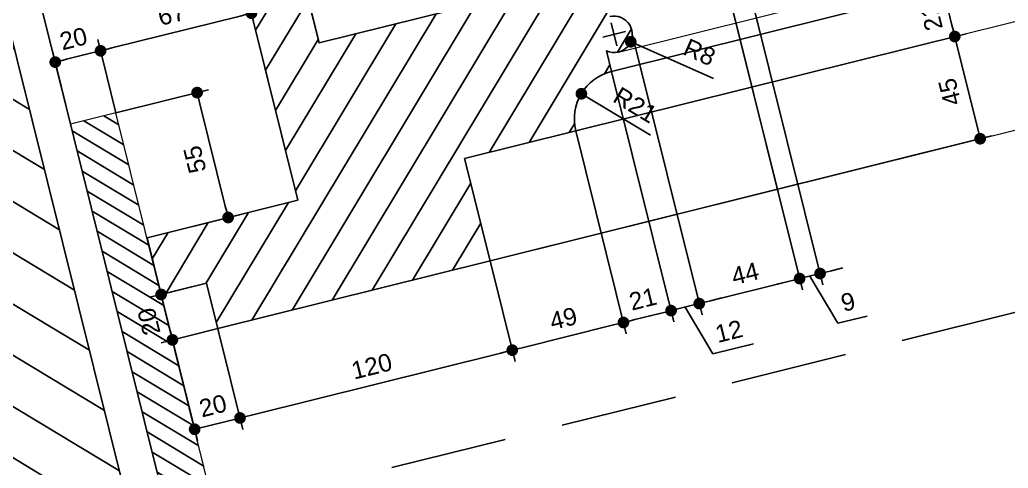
# Model space of a CAD drawing. Header units: inches. Extents: x 252212 to 296477, y 417293 to 492071.
# Drawn here: x 288846.7 to 289269.5, y 489753.6 to 489945.2 of the extents above; entities that cross this region are included whole.
import ezdxf

# ---------------------------------------------------------------- set-up
doc = ezdxf.new("R2010")
doc.units = ezdxf.units.IN
doc.header["$MEASUREMENT"] = 0
doc.linetypes.add('HIDDEN', pattern=[0.375, 0.25, -0.125])
for name, color, linetype in [('8', 8, 'Continuous'), ('CQ spot detail elevation', 1, 'Continuous'), ('gypsum', 31, 'Continuous'), ('Layer1', 1, 'Continuous'), ('Layer3', 7, 'Continuous'), ('Layer7', 8, 'Continuous')]:
    doc.layers.add(name, color=color, linetype=linetype)
doc.layers.add('GRC', color=41, linetype='Continuous', lineweight=0)
doc.styles.get("Standard").update_dxf_attribs({"font": 'arial.ttf'})
doc.dimstyles.new('chester 5', dxfattribs={"dimscale": 0.05, "dimtxt": 150, "dimasz": 100, "dimexe": 100, "dimexo": 0, "dimgap": 80, "dimtad": 1, "dimdec": 0, "dimzin": 0, "dimdsep": 46, "dimtxsty": 'Standard', "dimblk": 'DOT', "dimcen": 100, "dimclrd": 1, "dimclre": 1, "dimclrt": 3, "dimadec": 0, "dimazin": 0, "dimtfac": 1, "dimtdec": 0, "dimtofl": 0, "dimtmove": 0, "dimatfit": 3, "dimfxl": 1, "dimtolj": 1, "dimtzin": 0, "dimlwd": -1, "dimarcsym": 0})

# ---------------------------------------------------------------- blocks, each defined once
blk = doc.blocks.new('_Dot')
at = {"color": 0, "linetype": 'ByBlock', "lineweight": -2}
blk.add_line((-0.5, 0), (-1, 0), dxfattribs=at)
at = {"color": 0, "linetype": 'ByBlock', "const_width": 0.5}
blk.add_lwpolyline([(-0.25, 0, 1), (0.25, 0, 1)], format="xyb", close=True, dxfattribs=at)
blk = doc.blocks.new('*D291')
at = {"color": 1, "lineweight": -2, "ltscale": 0.1, "transparency": 16777216}
for p, q in [((288887.850545457, 489905.487671127), (288880.0523021229, 489936.831306314)), ((288868.4422201366, 489900.6589126676), (288860.6439768025, 489932.0025478547))]:
    blk.add_line(p, q, dxfattribs=at)
at = {"color": 1, "ltscale": 0.1, "transparency": 16777216}
blk.add_line((288866.7032477475, 489928.3576561394), (288876.4074104077, 489930.7720353691), dxfattribs=at)
at = {"layer": 'Defpoints', "color": 0, "ltscale": 0.1, "transparency": 16777216}
for p in [(288881.2594917378, 489931.9792249839), (288887.850545457, 489905.487671127, -2.210991648221889e-07), (288868.4422201366, 489900.6589126676, -2.210991648221889e-07)]:
    blk.add_point(p, dxfattribs=at)
at = {"color": 1, "ltscale": 0.1, "transparency": 16777216, "xscale": 5, "yscale": 5, "zscale": 5}
for p, rotation in [((288881.2594917378, 489931.9792249839), 13.9714232829857), ((288861.8511664174, 489927.1504665245), 193.9714232829857)]:
    blk.add_blockref('_Dot', p, dxfattribs=dict(at, rotation=rotation))
at = {"color": 3, "ltscale": 0.1, "transparency": 16777216, "insert": (288869.6650397732, 489937.1625233104), "char_height": 7.5, "attachment_point": 5, "rotation": 13.971423282985718}
blk.add_mtext('\\A1;20', dxfattribs=at)
blk = doc.blocks.new('*D292')
at = {"color": 1, "lineweight": -2, "ltscale": 0.1, "transparency": 16777216}
for p, q in [((288965.6702961042, 489868.1714406142), (288944.5927458407, 489952.8888593705)), ((288887.8505454571, 489905.487671127), (288880.052302123, 489936.831306314))]:
    blk.add_line(p, q, dxfattribs=at)
at = {"color": 1, "ltscale": 0.1, "transparency": 16777216}
blk.add_line((288886.111573068, 489933.1864145987), (288940.9478541254, 489946.8295884255), dxfattribs=at)
at = {"layer": 'Defpoints', "color": 0, "ltscale": 0.1, "transparency": 16777216}
for p in [(288945.7999354555, 489948.0367780403), (288887.8505454571, 489905.487671127, -2.210991648221889e-07), (288965.6702961042, 489868.1714406142, -1.334850639522189e-06)]:
    blk.add_point(p, dxfattribs=at)
at = {"color": 1, "ltscale": 0.1, "transparency": 16777216, "xscale": 5, "yscale": 5, "zscale": 5}
for p, rotation in [((288945.7999354555, 489948.0367780403), 13.9714232829857), ((288881.2594917379, 489931.9792249838), 193.9714232829857)]:
    blk.add_blockref('_Dot', p, dxfattribs=dict(at, rotation=rotation))
at = {"color": 3, "ltscale": 0.1, "transparency": 16777216, "insert": (288911.6394242922, 489947.6056790683), "char_height": 7.5, "attachment_point": 5, "rotation": 13.971423282985718}
blk.add_mtext('\\A1;67', dxfattribs=at)
blk = doc.blocks.new('*D293')
at = {"color": 1, "lineweight": -2, "ltscale": 0.1, "transparency": 16777216}
for p, q in [((288926.5740826541, 489832.6822137124), (288942.1121960119, 489770.229564351)), ((288907.1658039574, 489827.8534668531), (288922.7039173152, 489765.4008174915))]:
    blk.add_line(p, q, dxfattribs=at)
at = {"color": 1, "ltscale": 0.1, "transparency": 16777216}
blk.add_line((288926.3488090305, 489771.4600884364), (288936.052925067, 489773.8744560662), dxfattribs=at)
at = {"layer": 'Defpoints', "color": 0, "ltscale": 0.1, "transparency": 16777216}
for p in [(288926.5740826541, 489832.6822137124, -1.334850639522189e-06), (288907.1658039574, 489827.8534668531, -2.210991648221889e-07), (288940.905006397, 489775.0816456811)]:
    blk.add_point(p, dxfattribs=at)
at = {"color": 1, "ltscale": 0.1, "transparency": 16777216, "xscale": 5, "yscale": 5, "zscale": 5}
for p, rotation in [((288940.905006397, 489775.0816456811), 13.9714232829857), ((288921.4967277004, 489770.2528988216), 193.9714232829857)]:
    blk.add_blockref('_Dot', p, dxfattribs=dict(at, rotation=rotation))
at = {"color": 3, "ltscale": 0.1, "transparency": 16777216, "insert": (288929.3105777443, 489780.2649498075), "char_height": 7.5, "attachment_point": 5, "rotation": 13.971423282985718}
blk.add_mtext('\\A1;20', dxfattribs=at)
blk = doc.blocks.new('*D294')
at = {"color": 1, "lineweight": -2, "ltscale": 0.1, "transparency": 16777216}
for p, q in [((289047.8606255115, 489842.2483127709), (289058.5699655898, 489799.2040482967)), ((288926.5740826541, 489832.6822137124), (288942.1121987836, 489770.2295532108))]:
    blk.add_line(p, q, dxfattribs=at)
at = {"color": 1, "ltscale": 0.1, "transparency": 16777216}
blk.add_line((288945.7570904988, 489776.2888241557), (289052.5106946449, 489802.8489400119), dxfattribs=at)
at = {"layer": 'Defpoints', "color": 0, "ltscale": 0.1, "transparency": 16777216}
for p in [(289047.8606255115, 489842.2483127709, -1.334850639522189e-06), (288926.5740826541, 489832.6822137124, -1.334850639522189e-06), (289057.3627759749, 489804.0561296268)]:
    blk.add_point(p, dxfattribs=at)
at = {"color": 1, "ltscale": 0.1, "transparency": 16777216, "xscale": 5, "yscale": 5, "zscale": 5}
for p, rotation in [((289057.3627759749, 489804.0561296268), 13.9714232829857), ((288940.9050091687, 489775.0816345409), 193.9714232829857)]:
    blk.add_blockref('_Dot', p, dxfattribs=dict(at, rotation=rotation))
at = {"color": 3, "ltscale": 0.1, "transparency": 16777216, "insert": (288997.2436032674, 489797.16655964), "char_height": 7.5, "attachment_point": 5, "rotation": 13.971423282985718}
blk.add_mtext('\\A1;120', dxfattribs=at)
blk = doc.blocks.new('*D295')
at = {"color": 1, "lineweight": -2, "ltscale": 0.1, "transparency": 16777216}
for p, q in [((289084.5465232392, 489897.7466700586), (289106.1203626248, 489811.0345065221)), ((289047.8606255115, 489842.2483127709), (289058.5699655898, 489799.2040482967))]:
    blk.add_line(p, q, dxfattribs=at)
at = {"color": 1, "ltscale": 0.1, "transparency": 16777216}
blk.add_line((289062.2148573051, 489805.2633192416), (289100.0610916798, 489814.6793982374), dxfattribs=at)
at = {"layer": 'Defpoints', "color": 0, "ltscale": 0.1, "transparency": 16777216}
for p in [(289084.5465232392, 489897.7466700586, -1.334850639522189e-06), (289047.8606255115, 489842.2483127709, -1.334850639522189e-06), (289104.9131730099, 489815.8865878521)]:
    blk.add_point(p, dxfattribs=at)
at = {"color": 1, "ltscale": 0.1, "transparency": 16777216, "xscale": 5, "yscale": 5, "zscale": 5}
for p, rotation in [((289104.9131730099, 489815.8865878521), 13.9714232829857), ((289057.3627759749, 489804.0561296268), 193.9714232829857)]:
    blk.add_blockref('_Dot', p, dxfattribs=dict(at, rotation=rotation))
at = {"color": 3, "ltscale": 0.1, "transparency": 16777216, "insert": (289079.247685188, 489817.5690362956), "char_height": 7.5, "attachment_point": 5, "rotation": 13.971423282985718}
blk.add_mtext('\\A1;49', dxfattribs=at)
blk = doc.blocks.new('*D296')
at = {"color": 1, "lineweight": -2, "ltscale": 0.1, "transparency": 16777216}
for p, q in [((289099.8550684435, 489923.1956080272), (289126.4991042112, 489816.1047029044)), ((289084.5465232392, 489897.7466700586), (289106.1203626248, 489811.0345065221))]:
    blk.add_line(p, q, dxfattribs=at)
at = {"color": 1, "ltscale": 0.1, "transparency": 16777216}
blk.add_line((289109.7652543401, 489817.093777467), (289120.4398332663, 489819.7495946197), dxfattribs=at)
at = {"layer": 'Defpoints', "color": 0, "ltscale": 0.1, "transparency": 16777216}
for p in [(289099.8550684435, 489923.1956080272, -1.334850639522189e-06), (289084.5465232392, 489897.7466700586, -1.334850639522189e-06), (289125.2919145964, 489820.9567842345)]:
    blk.add_point(p, dxfattribs=at)
at = {"color": 1, "ltscale": 0.1, "transparency": 16777216, "xscale": 5, "yscale": 5, "zscale": 5}
for p, rotation in [((289125.2919145964, 489820.9567842345), 13.9714232829857), ((289104.9131730099, 489815.8865878521), 193.9714232829857)]:
    blk.add_blockref('_Dot', p, dxfattribs=dict(at, rotation=rotation))
at = {"color": 3, "ltscale": 0.1, "transparency": 16777216, "insert": (289113.2276943387, 489825.9573059425), "char_height": 7.5, "attachment_point": 5, "rotation": 13.971423282985718}
blk.add_mtext('\\A1;21', dxfattribs=at)
blk = doc.blocks.new('*D297')
at = {"color": 1, "lineweight": -2, "ltscale": 0.1, "transparency": 16777216}
for p, q in [((289108.7155288517, 489939.0268378335), (289138.5522508051, 489819.1035053573)), ((289099.8550684433, 489923.1956080272), (289126.4991042111, 489816.1047029044))]:
    blk.add_line(p, q, dxfattribs=at)
at = {"color": 1, "ltscale": 0.1, "transparency": 16777216}
for p, q in [((289125.2919145963, 489820.9567842345), (289137.3450611903, 489823.9555866874)), ((289142.1971425203, 489825.1627763022), (289147.0492238505, 489826.369965917)), ((289120.4398332662, 489819.7495946196), (289115.5877519361, 489818.5424050048)), ((289131.3184878933, 489822.4561854609), (289143.1925313935, 489802.4346751703)), ((289143.1925313935, 489802.4346751703), (289160.6219621524, 489806.7710880152))]:
    blk.add_line(p, q, dxfattribs=at)
at = {"layer": 'Defpoints', "color": 0, "ltscale": 0.1, "transparency": 16777216}
for p in [(289108.7155288517, 489939.0268378335, -1.334850639522189e-06), (289099.8550684433, 489923.1956080272, -1.334850639522189e-06), (289137.3450611903, 489823.9555866874)]:
    blk.add_point(p, dxfattribs=at)
at = {"color": 1, "ltscale": 0.1, "transparency": 16777216, "xscale": 5, "yscale": 5, "zscale": 5}
for p, rotation in [((289137.3450611903, 489823.9555866874), 193.9714232829857), ((289125.2919145963, 489820.9567842345), 13.9714232829857)]:
    blk.add_blockref('_Dot', p, dxfattribs=dict(at, rotation=rotation))
at = {"color": 3, "ltscale": 0.1, "transparency": 16777216, "insert": (289150.0323973084, 489812.138501492), "char_height": 7.5, "attachment_point": 5, "rotation": 13.971423282985718}
blk.add_mtext('\\A1;12', dxfattribs=at)
blk = doc.blocks.new('*D298')
at = {"color": 1, "lineweight": -2, "ltscale": 0.1, "transparency": 16777216}
for p, q in [((289133.8417472139, 490021.3450084183), (289181.5005643048, 489829.7889729956)), ((289108.7155288517, 489939.0268378335), (289138.5522508052, 489819.1035053573))]:
    blk.add_line(p, q, dxfattribs=at)
at = {"color": 1, "ltscale": 0.1, "transparency": 16777216}
blk.add_line((289142.1971425204, 489825.1627763022), (289175.4412933598, 489833.4338647109), dxfattribs=at)
at = {"layer": 'Defpoints', "color": 0, "ltscale": 0.1, "transparency": 16777216}
for p in [(289133.8417472139, 490021.3450084183, -1.334850639522189e-06), (289108.7155288517, 489939.0268378335, -1.334850639522189e-06), (289180.2933746899, 489834.6410543257)]:
    blk.add_point(p, dxfattribs=at)
at = {"color": 1, "ltscale": 0.1, "transparency": 16777216, "xscale": 5, "yscale": 5, "zscale": 5}
for p, rotation in [((289180.2933746899, 489834.6410543257), 13.9714232829857), ((289137.3450611903, 489823.9555866874), 193.9714232829857)]:
    blk.add_blockref('_Dot', p, dxfattribs=dict(at, rotation=rotation))
at = {"color": 3, "ltscale": 0.1, "transparency": 16777216, "insert": (289156.9480740371, 489836.8190465681), "char_height": 7.5, "attachment_point": 5, "rotation": 13.971423282985718}
blk.add_mtext('\\A1;44', dxfattribs=at)
blk = doc.blocks.new('*D299')
at = {"color": 1, "lineweight": -2, "ltscale": 0.1, "transparency": 16777216}
for p, q in [((289140.7648303021, 490030.7961018535), (289190.2344318152, 489831.9619444358)), ((289133.8417472139, 490021.3450084183), (289181.5005643048, 489829.7889729955))]:
    blk.add_line(p, q, dxfattribs=at)
at = {"color": 1, "ltscale": 0.1, "transparency": 16777216}
for p, q in [((289180.2933746899, 489834.6410543256), (289189.0272422003, 489836.8140257659)), ((289184.6603084451, 489835.7275400457), (289196.6365233562, 489815.5337526405)), ((289193.8793235305, 489838.0212153807), (289198.7314048606, 489839.2284049955)), ((289175.4412933599, 489833.4338647108), (289170.5892120297, 489832.226675096)), ((289196.6365233562, 489815.5337526405), (289209.1857399805, 489818.6559764765))]:
    blk.add_line(p, q, dxfattribs=at)
at = {"layer": 'Defpoints', "color": 0, "ltscale": 0.1, "transparency": 16777216}
for p in [(289140.7648303021, 490030.7961018535, -1.334850639522189e-06), (289133.8417472139, 490021.3450084183, -1.334850639522189e-06), (289189.0272422003, 489836.8140257659)]:
    blk.add_point(p, dxfattribs=at)
at = {"color": 1, "ltscale": 0.1, "transparency": 16777216, "xscale": 5, "yscale": 5, "zscale": 5}
for p, rotation in [((289189.0272422003, 489836.8140257659), 193.9714232829857), ((289180.2933746899, 489834.6410543256), 13.9714232829857)]:
    blk.add_blockref('_Dot', p, dxfattribs=dict(at, rotation=rotation))
at = {"color": 3, "ltscale": 0.1, "transparency": 16777216, "insert": (289201.0208423639, 489824.6925421146), "char_height": 7.5, "attachment_point": 5, "rotation": 13.971423282985718}
blk.add_mtext('\\A1;9', dxfattribs=at)
blk = doc.blocks.new('*D300')
at = {"color": 1, "lineweight": -2, "ltscale": 0.1, "transparency": 16777216}
for p, q in [((288926.5740715142, 489832.682210941), (288902.3137135001, 489826.6462749675)), ((288931.4028327451, 489813.2738744803), (288907.1424747311, 489807.2379385068))]:
    blk.add_line(p, q, dxfattribs=at)
at = {"color": 1, "ltscale": 0.1, "transparency": 16777216}
blk.add_line((288910.7873664464, 489813.2972094517), (288908.372984445, 489823.0013832522), dxfattribs=at)
at = {"layer": 'Defpoints', "color": 0, "ltscale": 0.1, "transparency": 16777216}
for p in [(288926.5740715141, 489832.6822109412, -1.334850639522189e-06), (288907.1657948301, 489827.8534645825), (288931.402832745, 489813.2738744805, -1.334850639522189e-06)]:
    blk.add_point(p, dxfattribs=at)
at = {"color": 1, "ltscale": 0.1, "transparency": 16777216, "xscale": 5, "yscale": 5, "zscale": 5}
for p, rotation in [((288907.1657948302, 489827.8534645823), 103.9714232829857), ((288911.9945560612, 489808.4451281216), 283.9714232829857)]:
    blk.add_blockref('_Dot', p, dxfattribs=dict(at, rotation=rotation))
at = {"color": 3, "ltscale": 0.1, "transparency": 16777216, "insert": (288901.9824978895, 489816.2590070474), "char_height": 7.5, "attachment_point": 5, "rotation": 103.97142328298571}
blk.add_mtext('\\A1;20', dxfattribs=at)
blk = doc.blocks.new('*D301')
at = {"color": 1, "lineweight": -2, "ltscale": 0.1, "transparency": 16777216}
for p, q in [((289036.9961262047, 489885.9162118335), (289251.5122786748, 489939.2874671482)), ((289047.8606564283, 489842.248320463), (289262.376777982, 489895.6195680858))]:
    blk.add_line(p, q, dxfattribs=at)
at = {"color": 1, "ltscale": 0.1, "transparency": 16777216}
blk.add_line((289256.3175070371, 489899.264459801), (289247.8673869595, 489933.2281962032), dxfattribs=at)
at = {"layer": 'Defpoints', "color": 0, "ltscale": 0.1, "transparency": 16777216}
for p in [(289246.6601973446, 489938.0802775334), (289036.9961262046, 489885.9162118337, -1.334850639522189e-06), (289047.8606564282, 489842.2483204632, -1.334850639522189e-06)]:
    blk.add_point(p, dxfattribs=at)
at = {"color": 1, "ltscale": 0.1, "transparency": 16777216, "xscale": 5, "yscale": 5, "zscale": 5}
for p, rotation in [((289246.6601973447, 489938.0802775333), 103.9714232829857), ((289257.524696652, 489894.4123784709), 283.9714232829857)]:
    blk.add_blockref('_Dot', p, dxfattribs=dict(at, rotation=rotation))
at = {"color": 3, "ltscale": 0.1, "transparency": 16777216, "insert": (289244.5096632798, 489914.3597442592), "char_height": 7.5, "attachment_point": 5, "rotation": 103.97142328298571}
blk.add_mtext('\\A1;45', dxfattribs=at)
blk = doc.blocks.new('*D302')
at = {"color": 1, "lineweight": -2, "ltscale": 0.1, "transparency": 16777216}
for p, q in [((289099.8550684439, 489923.1956080273), (289246.4420822931, 489959.6662087344)), ((289036.9961262047, 489885.9162118335), (289251.5122786753, 489939.2874671483))]:
    blk.add_line(p, q, dxfattribs=at)
at = {"color": 1, "ltscale": 0.1, "transparency": 16777216}
blk.add_line((289245.4530077304, 489942.9323588635), (289242.7971905778, 489953.6069377895), dxfattribs=at)
at = {"layer": 'Defpoints', "color": 0, "ltscale": 0.1, "transparency": 16777216}
for p in [(289241.5900009629, 489958.4590191197), (289099.8550684438, 489923.1956080275), (289036.9961262046, 489885.9162118337, -1.334850639522189e-06)]:
    blk.add_point(p, dxfattribs=at)
at = {"color": 1, "ltscale": 0.1, "transparency": 16777216, "xscale": 5, "yscale": 5, "zscale": 5}
for p, rotation in [((289241.590000963, 489958.4590191196), 103.9714232829857), ((289246.6601973452, 489938.0802775334), 283.9714232829857)]:
    blk.add_blockref('_Dot', p, dxfattribs=dict(at, rotation=rotation))
at = {"color": 3, "ltscale": 0.1, "transparency": 16777216, "insert": (289236.5894792548, 489946.3947988619), "char_height": 7.5, "attachment_point": 5, "rotation": 103.97142328298571}
blk.add_mtext('\\A1;21', dxfattribs=at)
blk = doc.blocks.new('*D303')
at = {"color": 1, "lineweight": -2, "ltscale": 0.1, "transparency": 16777216}
for p, q in [((289098.3086092669, 489949.5068566909), (289240.1873341016, 489984.8060430677)), ((289099.8550684439, 489923.1956080273), (289246.4420822933, 489959.6662087344))]:
    blk.add_line(p, q, dxfattribs=at)
at = {"color": 1, "ltscale": 0.1, "transparency": 16777216}
blk.add_line((289240.3828113484, 489963.3111004497), (289236.5424423863, 489978.7467721227), dxfattribs=at)
at = {"layer": 'Defpoints', "color": 0, "ltscale": 0.1, "transparency": 16777216}
for p in [(289235.3352527714, 489983.598853453), (289098.3086092668, 489949.5068566911, -1.334850639522189e-06), (289099.8550684438, 489923.1956080275)]:
    blk.add_point(p, dxfattribs=at)
at = {"color": 1, "ltscale": 0.1, "transparency": 16777216, "xscale": 5, "yscale": 5, "zscale": 5}
for p, rotation in [((289235.3352527714, 489983.5988534528), 103.9714232829857), ((289241.5900009632, 489958.4590191196), 283.9714232829857)]:
    blk.add_blockref('_Dot', p, dxfattribs=dict(at, rotation=rotation))
at = {"color": 3, "ltscale": 0.1, "transparency": 16777216, "insert": (289230.8649493111, 489969.1386469817), "char_height": 7.5, "attachment_point": 5, "rotation": 103.97142328298571}
blk.add_mtext('\\A1;26', dxfattribs=at)
blk = doc.blocks.new('*D309')
at = {"color": 1, "lineweight": -2, "ltscale": 0.1, "transparency": 16777216}
for p, q in [((289060.5925056732, 489956.7488686671), (289026.0467131152, 490095.5994626786)), ((288974.7106661302, 489935.3816124845), (288940.1648735722, 490074.2322064959))]:
    blk.add_line(p, q, dxfattribs=at)
at = {"color": 1, "ltscale": 0.1, "transparency": 16777216}
blk.add_line((289022.4018214, 490089.5401917337), (288946.2241445171, 490070.5873147807), dxfattribs=at)
at = {"layer": 'Defpoints', "color": 0, "ltscale": 0.1, "transparency": 16777216}
for p in [(288941.372063187, 490069.3801251659), (289060.5925056732, 489956.7488686671, -1.334850639522189e-06), (288974.7106661302, 489935.3816124845, -1.334850639522189e-06)]:
    blk.add_point(p, dxfattribs=at)
at = {"color": 1, "ltscale": 0.1, "transparency": 16777216, "xscale": 5, "yscale": 5, "zscale": 5}
for p, rotation in [((289027.2539027301, 490090.7473813485), 13.9714232829857), ((288941.372063187, 490069.3801251659), 193.9714232829857)]:
    blk.add_blockref('_Dot', p, dxfattribs=dict(at, rotation=rotation))
at = {"color": 3, "ltscale": 0.1, "transparency": 16777216, "insert": (288982.4226936541, 490087.6614308133), "char_height": 7.5, "attachment_point": 5, "rotation": 13.971423282985718}
blk.add_mtext('\\A1;89', dxfattribs=at)
blk = doc.blocks.new('*D310')
at = {"color": 1, "ltscale": 0.1, "transparency": 16777216}
blk.add_line((289116.4707576896, 489895.8717947186), (289091.2146997894, 489911.0643149173), dxfattribs=at)
at = {"layer": 'Defpoints', "color": 0, "ltscale": 0.1, "transparency": 16777216}
for p in [(289086.9301482156, 489913.6416425662, -1.334850639522189e-06), (289104.9252648258, 489902.8168664409, -1.334850639522189e-06)]:
    blk.add_point(p, dxfattribs=at)
at = {"color": 1, "ltscale": 0.1, "transparency": 16777216, "xscale": 5, "yscale": 5, "zscale": 5, "rotation": 148.9714232774832}
blk.add_blockref('_Dot', (289086.9301482155, 489913.6416425662), dxfattribs=at)
at = {"color": 3, "ltscale": 0.1, "transparency": 16777216, "insert": (289109.9877736884, 489908.8335976944), "char_height": 7.5, "attachment_point": 5, "rotation": 328.97142327748315}
blk.add_mtext('\\A1;R21', dxfattribs=at)
blk = doc.blocks.new('*D311')
at = {"color": 1, "lineweight": -2, "ltscale": 0.1, "transparency": 16777216}
for p, q in [((289102.1232098184, 489934.1747565033), (289099.7088305888, 489943.8789191634)), ((289096.0639388735, 489937.8196482186), (289105.7681015337, 489940.2340274483))]:
    blk.add_line(p, q, dxfattribs=at)
at = {"color": 1, "ltscale": 0.1, "transparency": 16777216}
blk.add_line((289143.5037276084, 489920.1198233176), (289112.6144841984, 489933.8332493065), dxfattribs=at)
at = {"layer": 'Defpoints', "color": 0, "ltscale": 0.1, "transparency": 16777216}
for p in [(289100.9160202036, 489939.0268378334, -1.334850639522189e-06), (289108.0445962766, 489935.8620727051, -1.334850639522189e-06)]:
    blk.add_point(p, dxfattribs=at)
at = {"color": 1, "ltscale": 0.1, "transparency": 16777216, "xscale": 5, "yscale": 5, "zscale": 5, "rotation": 156.0609452164075}
blk.add_blockref('_Dot', (289108.0445962767, 489935.8620727051), dxfattribs=at)
at = {"color": 3, "ltscale": 0.1, "transparency": 16777216, "insert": (289137.4907722637, 489931.3554843264), "char_height": 7.5, "attachment_point": 5, "rotation": 336.06094521640745}
blk.add_mtext('\\A1;R8', dxfattribs=at)
blk = doc.blocks.new('*D314')
at = {"color": 1, "lineweight": -2, "ltscale": 0.1, "transparency": 16777216}
for p, q in [((288887.8505454574, 489905.4876711271), (288927.3988893118, 489915.3272320778)), ((288901.1298517958, 489852.113889934), (288940.6781956501, 489861.9534508846))]:
    blk.add_line(p, q, dxfattribs=at)
at = {"color": 1, "ltscale": 0.1, "transparency": 16777216}
blk.add_line((288923.7539975966, 489909.2679611329), (288934.6189247052, 489865.5983425999), dxfattribs=at)
at = {"layer": 'Defpoints', "color": 0, "ltscale": 0.1, "transparency": 16777216}
for p in [(288887.8505454573, 489905.4876711273, -2.210991648221889e-07), (288935.82611432, 489860.74626127), (288901.1298517957, 489852.1138899341, -2.210991648221889e-07)]:
    blk.add_point(p, dxfattribs=at)
at = {"color": 1, "ltscale": 0.1, "transparency": 16777216, "xscale": 5, "yscale": 5, "zscale": 5}
for p, rotation in [((288922.5468079817, 489914.1200424629), 103.9714232829857), ((288935.8261143201, 489860.7462612698), 283.9714232829857)]:
    blk.add_blockref('_Dot', p, dxfattribs=dict(at, rotation=rotation))
at = {"color": 3, "ltscale": 0.1, "transparency": 16777216, "insert": (288921.6036774323, 489885.5465681234), "char_height": 7.5, "attachment_point": 5, "rotation": 103.97142328298571}
blk.add_mtext('\\A1;55', dxfattribs=at)

msp = doc.modelspace()

# ---------------------------------------------------------------- hatches: boundary and pattern name
at = {"layer": '8'}
h = msp.add_hatch(dxfattribs=at)
h.set_pattern_fill('ANSI31', color=256, scale=100, angle=13.97142328298568, style=0)
h.set_pattern_definition([(58.97142328298569, (252334.1004804923, 494088.5561935391), (-10.71137893550929, 6.443319121378964), [])])
edge = h.paths.add_edge_path()
edge.add_line((289768.5933645254, 490467.8070775935), (290775.9238635655, 490718.4291992036))
edge.add_arc((290812.1395520105, 490572.8667593007), 150.0000000001258, 13.971423282992305, 103.9714232829923, ccw=False)
edge.add_line((290957.7019919134, 490609.0824477457), (290999.9536284329, 490439.2596011907))
edge.add_line((290999.9536284329, 490439.2596011907), (290914.0717888897, 490417.892345008))
edge.add_line((290914.0717888897, 490417.892345008), (290841.0322103091, 490477.006642513))
edge.add_line((290841.0322103091, 490477.006642513), (290803.1162501985, 490467.5732158743))
edge.add_line((290803.1162501985, 490467.5732158743), (290808.5486034657, 490445.7388498872))
edge.add_line((290808.5486034657, 490445.7388498872), (290817.2823498599, 490447.9117911939))
edge.add_line((290817.2823498599, 490447.9117911939), (290819.0931342822, 490440.6336691987))
edge.add_arc((290826.7002270088, 490413.7385260719), 27.95025194087214, 43.49044862404088, 105.793164101679, ccw=False)
edge.add_arc((290819.1971125461, 490410.181378816), 35.93479784872101, 20.498674765624628, 39.36810408858548, ccw=False)
edge.add_arc((290540.5748211879, 490305.7588293093), 333.482178661726, 18.722871093585695, 20.540080650232028, ccw=False)
edge.add_arc((290906.6122262182, 490431.2098629044), 53.4702403536314, 200.1349953782089, 216.816241261213)
edge.add_arc((290877.7198640837, 490410.7369135756), 18.0953021038039, 219.7429161595523, 290.8023934842715)
edge.add_line((290884.1463384921, 490393.8212289928), (290884.870652261, 490390.9099801946))
edge.add_arc((290886.7537494292, 490383.3412101355), 7.799508648127477, 103.9714232830716, 322.4387256688891)
edge.add_line((290892.9364343919, 490378.5865553843), (290895.1093756987, 490369.8528089903))
edge.add_arc((290900.179572081, 490349.4740674039), 21.0000000000131, 13.971423282969113, 103.97142328296923, ccw=False)
edge.add_line((290920.5583136674, 490354.5442637862), (290968.1087107022, 490366.3747220115))
edge.add_line((290968.1087107022, 490366.3747220115), (290978.9732100095, 490322.7068229492))
edge.add_line((290978.9732100095, 490322.7068229492), (291095.430973136, 490351.6813803737))
edge.add_line((291095.430973136, 490351.6813803737), (291090.6022007648, 490371.0897140626))
edge.add_line((291090.6022007648, 490371.0897140626), (291110.0104885895, 490375.9184631931))
edge.add_line((291110.0104885895, 490375.9184631931), (291103.9745272995, 490400.1788840028))
edge.add_line((291103.9745272995, 490400.1788840028), (291039.434084173, 490384.1213285701))
edge.add_line((291039.434084173, 490384.1213285701), (290981.9623985638, 490615.1183958199))
edge.add_arc((290812.1395520105, 490572.8667593008), 175.0000000000244, 13.97142328298912, 103.9714232829937)
edge.add_line((290769.8879154914, 490742.689605854), (289762.5574164513, 490492.067484244))
edge.add_line((289762.5574164513, 490492.067484244), (289035.7698329942, 490311.2429940377))
edge.add_arc((289078.0214695133, 490141.4201474845), 174.9999999999538, 103.9714232829752, 193.9714232830122)
edge.add_line((288908.1986229601, 490099.1685109652), (288965.6702961042, 489868.1714406142))
edge.add_line((288965.6702961042, 489868.1714406142), (288901.1298517954, 489852.1138899339))
edge.add_line((288901.1298517954, 489852.1138899339), (288907.1657948294, 489827.8534645821))
edge.add_line((288907.1657948294, 489827.8534645821), (288926.5740826541, 489832.6822137125))
edge.add_line((288926.5740826541, 489832.6822137125), (288931.4028327448, 489813.2738744802))
edge.add_line((288931.4028327448, 489813.2738744802), (289047.8606255116, 489842.248312771))
edge.add_line((289047.8606255116, 489842.248312771), (289036.9961262044, 489885.9162118333))
edge.add_line((289036.9961262044, 489885.9162118333), (289084.5465232393, 489897.7466700586))
edge.add_arc((289104.9252648257, 489902.8168664409), 21.0000000000131, 103.97142328296923, 193.9714232829691, ccw=False)
edge.add_line((289099.8550684434, 489923.1956080273), (289097.6821271367, 489931.9293544214))
edge.add_arc((289100.9160202036, 489939.0268378335), 7.799508648125218, 245.5041208968311, 463.9714232825535)
edge.add_line((289099.0329230355, 489946.5956078926), (289098.3086092666, 489949.5068566907))
edge.add_arc((289096.0593257326, 489967.4618192863), 18.09530210367771, 277.1404530818795, 348.1999304065622)
edge.add_arc((289060.9419352786, 489972.0092506128), 53.4702403539753, 351.1266053046068, 367.807851187615)
edge.add_arc((289443.0902093563, 490032.705546447), 333.4821786576871, 187.4027659151942, 189.2199754718404, ccw=False)
edge.add_arc((289148.0195474799, 489994.3942611069), 35.93479784889205, 168.574742477847, 187.4441718008201, ccw=False)
edge.add_arc((289139.7243344955, 489994.0208112582), 27.95025194093188, 102.14968246413031, 164.4523979417463, ccw=False)
edge.add_line((289133.8417472139, 490021.3450084182), (289132.0309627917, 490028.6231304133))
edge.add_line((289132.0309627917, 490028.6231304133), (289140.7647091858, 490030.7960717201))
edge.add_line((289140.7647091858, 490030.7960717201), (289135.3323559186, 490052.6304377072))
edge.add_line((289135.3323559186, 490052.6304377072), (289097.416395809, 490043.1970110649))
edge.add_line((289097.416395809, 490043.1970110649), (289060.5925056733, 489956.7488686671))
edge.add_line((289060.5925056733, 489956.7488686671), (288974.7106661302, 489935.3816124845))
edge.add_line((288974.7106661302, 489935.3816124845), (288932.4590296106, 490105.2044590395))
edge.add_arc((289078.0214695134, 490141.4201474845), 150.0000000000128, 103.97142328300299, 193.971423283003, ccw=False)
edge.add_line((289041.8057810683, 490286.9825873873), (289768.5933645254, 490467.8070775935))
at = {"layer": 'Layer7'}
h = msp.add_hatch(dxfattribs=at)
h.set_pattern_fill('ANSI31,_O', color=8, scale=150, angle=13.97142328298568)
h.set_pattern_definition([(148.9714232829857, (302406.0305908483, 492518.40442259), (9.664978682068442, 16.06706840326393), [])])
h.paths.add_polyline_path([(288405.8047895729, 490867.5653965524), (288599.8870769592, 490915.852740852), (289625.9982495668, 486791.5836102727), (289431.9159621805, 486743.2962659731)])
h.paths.add_polyline_path([(291031.261677543, 491520.7746223935), (291225.3449307464, 491569.0622069868), (292251.4561033541, 487444.7930764076), (292057.3728501507, 487396.5054918143)])
h = msp.add_hatch(dxfattribs=at)
h.set_pattern_fill('ANSI31', color=256, scale=50, angle=13.97142328298568, style=0)
h.set_pattern_definition([(148.9714232829857, (327514.0686309958, 498765.2417504817), (3.221659560689482, 5.355689467754646), [])])
h.paths.add_polyline_path([(289358.561203817, 487930.7138924159), (289377.9695291374, 487935.5426508752), (288887.8505454572, 489905.4876711271), (288868.4422201366, 489900.6589126677)])

# ---------------------------------------------------------------- linework, layer by layer
at = {"layer": '8', "color": 6, "lineweight": 0, "ltscale": 5, "elevation": 2.495212225976859e-07}
msp.add_lwpolyline([(289358.561203817, 487930.7138924159), (289377.9695291374, 487935.5426508752), (288887.8505454572, 489905.4876711271), (288868.4422201366, 489900.6589126677)], close=True, dxfattribs=at)
at = {"layer": 'CQ spot detail elevation', "color": 3, "linetype": 'HIDDEN', "ltscale": 200, "elevation": 4.706203874198748e-07}
msp.add_lwpolyline([(288637.273793338, 490268.1786345643), (289567.428066705, 490499.5994419685), (289709.4151092905, 489928.9080857977), (288779.2608359235, 489697.4872783936)], close=True, dxfattribs=at)
at = {"layer": 'GRC'}
for p, q in [((289102.7991173718, 489931.4580677744, 2.47702417199711e-06), (290888.6368465974, 490375.7724400765, 1.363272697297686e-06)), ((289099.8550684434, 489923.1956080273, 2.47702417199711e-06), (290895.1093756987, 490369.8528089903, 1.363272697297686e-06)), ((289084.5465232393, 489897.7466700586, 2.47702417199711e-06), (290920.5583136674, 490354.5442637862, 1.363272697297686e-06)), ((289047.8606255116, 489842.248312771, 2.47702417199711e-06), (290978.9732100095, 490322.7068229492, 1.363272697297686e-06))]:
    msp.add_line(p, q, dxfattribs=at)
at = {"layer": 'gypsum', "elevation": -8.642302521023141e-07}
for points in [[(289060.5925056733, 489956.7488686671), (288974.7106661302, 489935.3816124845), (288974.7106661302, 489935.3816124845), (288932.4590296106, 490105.2044590395, -0.4142135623730951)], [(288908.1986229601, 490099.1685109652), (288965.6702961042, 489868.1714406142), (288901.1298517954, 489852.1138899339), (288907.1657948294, 489827.8534645821), (288926.5740826541, 489832.6822137125), (288931.4028327448, 489813.2738744802), (289047.8606255116, 489842.248312771), (289036.9961262044, 489885.9162118333), (289084.5465232393, 489897.7466700586, -0.414213562373118), (289099.8550684434, 489923.1956080273), (289097.6821271367, 489931.9293544214, 1.40801218203971), (289099.0329230355, 489946.5956078926)]]:
    msp.add_lwpolyline(points, format="xyb", dxfattribs=at)
at = {"layer": 'Layer1'}
msp.add_line((288614.9324010213, 490919.5959919897, -0.0003494344035008992), (289616.8997813324, 486892.3684880121, -0.0003494344035008992), dxfattribs=at)
at = {"layer": 'Layer3'}
msp.add_line((288599.8870769592, 490915.852740852, 2.495212225976859e-07), (289625.9982495668, 486791.5836102727, 2.495212225976859e-07), dxfattribs=at)

# ---------------------------------------------------------------- dimensions: what is measured, and where the dimension line sits
at = {"color": 2, "ltscale": 0.1}
for base, p1, p2, angle, picture, middle in [((288941.372063187, 490069.3801251659, 4.706203874198748e-07), (289060.5925056733, 489956.7488686671, -8.642302521023141e-07), (288974.7106661302, 489935.3816124845, -8.642302521023141e-07), 13.97142328298568, '*D309', (288982.4226936541, 490087.6614308133, 4.706203874198748e-07)), ((289189.0272422003, 489836.8140257659, 4.706203874198748e-07), (289133.8417472139, 490021.3450084183, -8.642302521023141e-07), (289140.7648303022, 490030.7961018536, -8.642302521023141e-07), 13.97142328298568, '*D299', (289198.6278991158, 489824.0971818885, 4.706203874198748e-07)), ((289180.2933746899, 489834.6410543257, 4.706203874198748e-07), (289108.7155288517, 489939.0268378335, -8.642302521023141e-07), (289133.8417472139, 490021.3450084183, -8.642302521023141e-07), 13.97142328298568, '*D298', (289156.9480740371, 489836.8190465681, 4.706203874198748e-07)), ((289235.3352527714, 489983.598853453, 4.706203874198748e-07), (289099.8550684436, 489923.1956080273, 4.706203874198748e-07), (289098.3086092666, 489949.5068566908, -8.642302521023141e-07), 103.9714232829857, '*D303', (289230.8649493111, 489969.1386469817, 4.706203874198748e-07)), ((289241.5900009629, 489958.4590191197, 4.706203874198748e-07), (289036.9961262044, 489885.9162118334, -8.642302521023141e-07), (289099.8550684436, 489923.1956080273, 4.706203874198748e-07), 103.9714232829857, '*D302', (289236.5894792548, 489946.3947988619, 4.706203874198748e-07)), ((288945.7999354555, 489948.0367780403, 4.706203874198748e-07), (288887.8505454572, 489905.487671127, 2.495212225976859e-07), (288965.6702961042, 489868.1714406143, -8.642302521023141e-07), 13.97142328298568, '*D292', (288911.6394242922, 489947.6056790683, 4.706203874198748e-07)), ((289137.3450611903, 489823.9555866874, 4.706203874198748e-07), (289099.8550684434, 489923.1956080273, -8.642302521023141e-07), (289108.7155288517, 489939.0268378335, -8.642302521023141e-07), 13.97142328298568, '*D297', (289145.1993469931, 489810.9360467615, 4.706203874198748e-07)), ((289125.2919145964, 489820.9567842345, 4.706203874198748e-07), (289084.5465232393, 489897.7466700586, -8.642302521023141e-07), (289099.8550684435, 489923.1956080273, -8.642302521023141e-07), 13.97142328298568, '*D296', (289113.2276943387, 489825.9573059425, 4.706203874198748e-07)), ((289104.9131730099, 489815.8865878521, 4.706203874198748e-07), (289047.8606255116, 489842.248312771, -8.642302521023141e-07), (289084.5465232393, 489897.7466700586, -8.642302521023141e-07), 13.97142328298568, '*D295', (289079.247685188, 489817.5690362956, 4.706203874198748e-07)), ((289057.3627759749, 489804.0561296268, 4.706203874198748e-07), (288926.5740826541, 489832.6822137125, -8.642302521023141e-07), (289047.8606255116, 489842.248312771, -8.642302521023141e-07), 13.97142328298568, '*D294', (288997.2436032674, 489797.16655964, 4.706203874198748e-07))]:
    dim = msp.add_linear_dim(base=base, p1=p1, p2=p2, angle=angle, dimstyle='chester 5', override={"dimtmove": 1}, dxfattribs=at)
    dim.commit()
    dim.dimension.update_dxf_attribs({"geometry": picture, "text_midpoint": middle})
for base, p1, p2, angle, picture, middle in [((288881.2594917378, 489931.9792249839, 4.706203874198748e-07), (288868.4422201366, 489900.6589126677, 2.495212225976859e-07), (288887.8505454571, 489905.487671127, 2.495212225976859e-07), 13.97142328298568, '*D291', (288869.6650397732, 489937.1625233104, 4.706203874198748e-07)), ((289246.6601973446, 489938.0802775334, 4.706203874198748e-07), (289047.860656428, 489842.2483204629, -8.642302521023141e-07), (289036.9961262044, 489885.9162118334, -8.642302521023141e-07), 103.9714232829857, '*D301', (289244.5096632798, 489914.3597442592, 4.706203874198748e-07)), ((288935.82611432, 489860.74626127, 4.706203874198748e-07), (288887.8505454572, 489905.487671127, 2.495212225976859e-07), (288901.1298517956, 489852.1138899339, 2.495212225976859e-07), 103.9714232829857, '*D314', (288921.6036774323, 489885.5465681234, 4.706203874198748e-07)), ((288907.1657948301, 489827.8534645825, 4.706203874198748e-07), (288931.4028327448, 489813.2738744802, -8.642302521023141e-07), (288926.574071514, 489832.6822109409, -8.642302521023141e-07), 103.9714232829857, '*D300', (288901.9824978895, 489816.2590070474, 4.706203874198748e-07)), ((288940.905006397, 489775.0816456811, 4.706203874198748e-07), (288907.1658039574, 489827.8534668532, 2.495212225976859e-07), (288926.5740826541, 489832.6822137125, -8.642302521023141e-07), 13.97142328298568, '*D293', (288929.3105777443, 489780.2649498075, 4.706203874198748e-07))]:
    dim = msp.add_linear_dim(base=base, p1=p1, p2=p2, angle=angle, dimstyle='chester 5', dxfattribs=at)
    dim.commit()
    dim.dimension.update_dxf_attribs({"geometry": picture, "text_midpoint": middle})
for center, mpoint, picture, middle in [((289100.9160202036, 489939.0268378334, -8.642302521023141e-07), (289108.0445962766, 489935.8620727051, -8.642302521023141e-07), '*D311', (289134.3139199086, 489924.1996819943, 4.706203874198748e-07)), ((289104.9252648258, 489902.8168664409, -8.642302521023141e-07), (289086.9301482156, 489913.6416425662, -8.642302521023141e-07), '*D310', (289105.9850045266, 489902.1793909934, 4.706203874198748e-07))]:
    dim = msp.add_radius_dim(center=center, mpoint=mpoint, dimstyle='chester 5', dxfattribs=at)
    dim.commit()
    dim.dimension.update_dxf_attribs({"geometry": picture, "text_midpoint": middle, "dimtype": 164})

doc.saveas('drawing.dxf')
